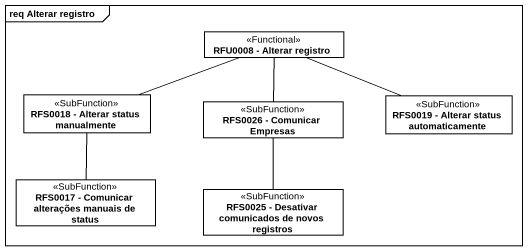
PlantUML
@startuml
mainframe req Alterar registro
hide circle
hide empty members
class "RFU0008 - Alterar registro" as RFU0008_Alterar_registro <<Functional>>
class "RFS0018 - Alterar status manualmente" as RFS0018_Alterar_status <<SubFunction>>
class "RFS0026 - Comunicar Empresas" as RFS0026_Comunicar_Empresas <<SubFunction>>
class "RFS0019 - Alterar status automaticamente" as RFS0019_Alterar_status <<SubFunction>>
class "RFS0017 - Comunicar alterações manuais de status" as RFS0017_Comunicar <<SubFunction>>
class "RFS0025 - Desativar comunicados de novos registros" as RFS0025_Desativar <<SubFunction>>
RFS0018_Alterar_status -right- RFU0008_Alterar_registro
RFS0026_Comunicar_Empresas -up- RFU0008_Alterar_registro
RFS0019_Alterar_status -left- RFU0008_Alterar_registro
RFS0017_Comunicar -up- RFS0018_Alterar_status
RFS0025_Desativar -up- RFS0026_Comunicar_Empresas
@enduml
